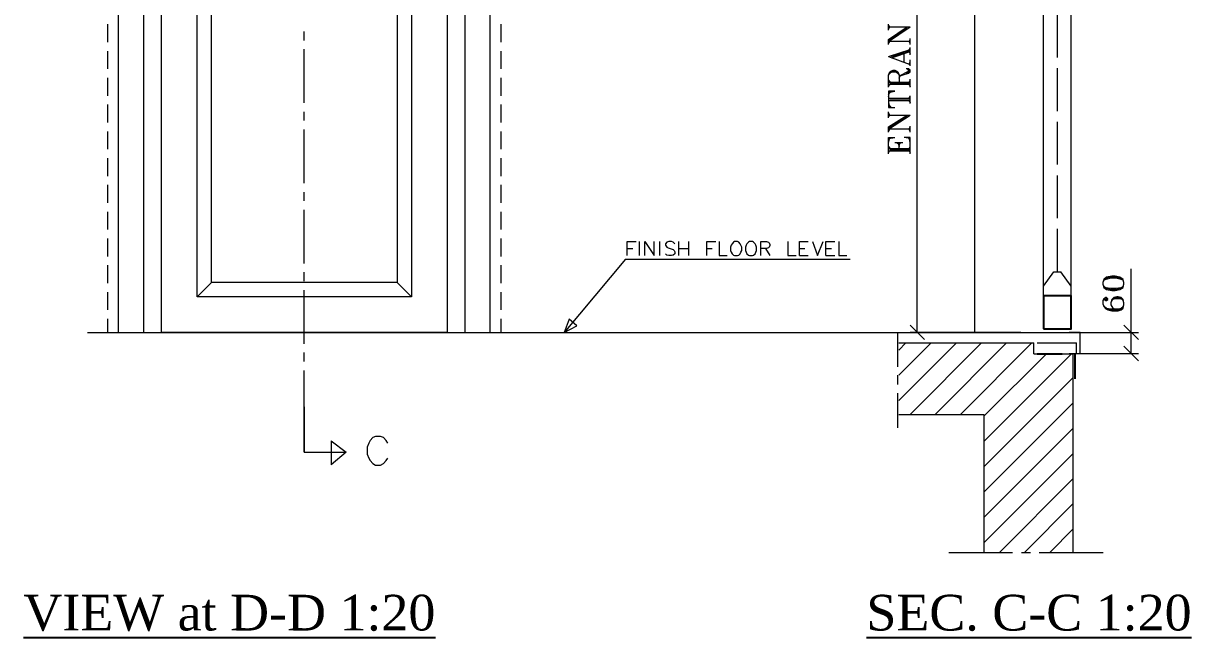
# Model space of a CAD drawing. Header units: millimetres. Extents: x -665 to 1025160, y -28012 to 4210.
# Drawn here: x 1021889 to 1025160, y 380 to 2100 of the extents above; entities that cross this region are included whole.
import ezdxf

# ---------------------------------------------------------------- set-up
doc = ezdxf.new("R2010")
doc.units = ezdxf.units.MM
doc.linetypes.add('ACAD_ISO02W100', pattern=[15, 12, -3])
doc.layers.add('DL', color=8, linetype='ACAD_ISO02W100', lineweight=0)
doc.styles.add('SM_STANDARD', font='arial.ttf')

msp = doc.modelspace()

# ---------------------------------------------------------------- hatches: boundary and pattern name
h = msp.add_hatch()
h.set_pattern_fill('GOST_GLASS', color=256, scale=15)
h.set_pattern_definition([(45, (0, 0), (1909.188, 0), [1125, -1575]), (45, (477.3, 0), (1909.188, 0), [450, -2250]), (45, (0, 477.3), (1909.188, 0), [450, -2250])])
h.paths.add_polyline_path([(1022415.539, 1374.294), (1022935.289, 1374.294), (1022935.289, 3094.713), (1022415.539, 3094.713)])

# ---------------------------------------------------------------- linework, layer by layer
at = {"color": 7, "linetype": 'Continuous', "lineweight": 20, "transparency": 33554666}
for p, q in [((1022225.289, 3234.713, -137), (1022225.289, 1234.294, -137)), ((1023075.289, 3234.713, -137), (1023075.289, 1234.294, -137)), ((1023125.289, 3234.713, -137), (1023125.289, 1234.294, -137)), ((1024744.915, 1364.493, -137), (1024773.408, 1404.493, -137)), ((1024773.408, 1404.493, -137), (1024793.856, 1404.493, -137)), ((1024822.349, 1364.493, -137), (1024793.856, 1404.493, -137))]:
    msp.add_line(p, q, dxfattribs=at)
at = {"color": 7, "linetype": 'Continuous', "lineweight": 20, "transparency": 33554666, "elevation": -137}
for points in [[(1024552.954, 1234.294), (1024552.954, 3903.254), (1024552.954, 3903.254)], [(1022155.784, 1234.294), (1022155.784, 3404.451), (1023195.044, 3404.451), (1023195.044, 1234.294)], [(1024744.915, 1244.708), (1024744.915, 3254.498), (1024822.349, 3254.498)], [(1024822.349, 1244.708), (1024822.349, 3254.498), (1024822.349, 3254.498)], [(1022275.539, 1234.294), (1022275.539, 3234.713), (1023075.289, 3234.713), (1023075.289, 1234.294)], [(1024391.546, 1234.294), (1024391.546, 3234.713), (1024391.546, 3234.713)], [(1022125.585, 2047.583), (1022125.585, 2097.567), (1022125.585, 2097.567)], [(1023225.243, 2097.567), (1023225.243, 2047.583), (1023225.243, 2047.583)], [(1024311.362, 2080.905), (1024311.362, 2097.567), (1024311.362, 2097.567)], [(1024311.362, 2084.029), (1024314.486, 2090.278), (1024311.362, 2095.484)], [(1022675.414, 2052.297), (1022675.414, 2077.289), (1022675.414, 2077.289)], [(1024368.636, 2049.665), (1024311.362, 2049.665), (1024371.76, 2090.278)], [(1024311.362, 2054.872), (1024363.43, 2090.278), (1024363.43, 2090.278)], [(1024311.362, 2052.789), (1024363.43, 2086.112), (1024363.43, 2086.112)], [(1024314.486, 2090.278), (1024371.76, 2090.278), (1024371.76, 2090.278)], [(1022675.414, 1877.844), (1022675.414, 2027.797), (1022675.414, 2027.797)], [(1024311.362, 2041.334), (1024311.362, 2054.872), (1024311.362, 2054.872)], [(1024311.362, 2043.417), (1024314.486, 2049.665), (1024314.486, 2049.665)], [(1024366.554, 2023.632), (1024371.76, 2029.88), (1024371.76, 2029.88)], [(1024371.76, 2043.417), (1024368.636, 2049.665), (1024371.76, 2054.872)], [(1024371.76, 2041.334), (1024371.76, 2057.996), (1024371.76, 2057.996)], [(1024371.76, 2012.177), (1024371.76, 2033.004), (1024371.76, 2033.004)], [(1022125.585, 1972.606), (1022125.585, 2022.59), (1022125.585, 2022.59)], [(1023225.243, 2022.59), (1023225.243, 1972.606), (1023225.243, 1972.606)], [(1024311.362, 2006.97), (1024371.76, 2026.756), (1024371.76, 2026.756)], [(1024311.362, 2006.97), (1024368.636, 1986.143), (1024368.636, 1986.143)], [(1024319.693, 2006.97), (1024371.76, 2023.632), (1024371.76, 2023.632)], [(1024319.693, 2003.846), (1024371.76, 2021.549), (1024371.76, 2021.549)], [(1024355.099, 1992.391), (1024355.099, 2017.384), (1024355.099, 2017.384)], [(1024366.554, 2021.549), (1024371.76, 2017.384), (1024371.76, 2017.384)], [(1024368.636, 2021.549), (1024371.76, 2015.301), (1024371.76, 2015.301)], [(1024371.76, 1980.937), (1024371.76, 1997.598), (1024371.76, 1997.598)], [(1024311.362, 1921.58), (1024311.362, 1954.903), (1024314.486, 1964.275), (1024317.61, 1966.358), (1024323.859, 1969.482), (1024329.065, 1969.482), (1024334.272, 1966.358), (1024337.396, 1964.275), (1024340.52, 1954.903), (1024340.52, 1935.118)], [(1024311.362, 1954.903), (1024314.486, 1961.151), (1024319.693, 1964.275), (1024331.148, 1964.275), (1024337.396, 1961.151), (1024340.52, 1954.903)], [(1024317.61, 1964.275), (1024323.859, 1966.358), (1024329.065, 1966.358), (1024334.272, 1964.275)], [(1024340.52, 1946.572), (1024343.644, 1952.82), (1024348.851, 1954.903), (1024366.554, 1961.151), (1024371.76, 1964.275), (1024371.76, 1969.482), (1024366.554, 1972.606), (1024360.306, 1972.606)], [(1024343.644, 1952.82), (1024345.727, 1954.903), (1024363.43, 1964.275), (1024366.554, 1966.358), (1024366.554, 1969.482), (1024363.43, 1972.606)], [(1024360.306, 1961.151), (1024366.554, 1964.275), (1024368.636, 1966.358), (1024368.636, 1969.482)], [(1024371.76, 1984.061), (1024368.636, 1986.143), (1024371.76, 1992.391)], [(1022125.585, 1897.629), (1022125.585, 1947.614), (1022125.585, 1947.614)], [(1023225.243, 1947.614), (1023225.243, 1897.629), (1023225.243, 1897.629)], [(1024311.362, 1941.366), (1024314.486, 1935.118), (1024314.486, 1935.118)], [(1024311.362, 1938.242), (1024317.61, 1935.118), (1024317.61, 1935.118)], [(1024311.362, 1935.118), (1024371.76, 1935.118), (1024371.76, 1935.118)], [(1024311.362, 1929.911), (1024371.76, 1929.911), (1024371.76, 1929.911)], [(1024311.362, 1923.663), (1024314.486, 1929.911), (1024314.486, 1929.911)], [(1024311.362, 1926.787), (1024317.61, 1929.911), (1024317.61, 1929.911)], [(1024314.486, 1933.035), (1024368.636, 1933.035), (1024368.636, 1933.035)], [(1024366.554, 1935.118), (1024371.76, 1938.242), (1024371.76, 1938.242)], [(1024366.554, 1929.911), (1024371.76, 1926.787), (1024371.76, 1926.787)], [(1024368.636, 1935.118), (1024371.76, 1941.366), (1024371.76, 1941.366)], [(1024368.636, 1929.911), (1024371.76, 1923.663), (1024371.76, 1923.663)], [(1024371.76, 1921.58), (1024371.76, 1943.448), (1024371.76, 1943.448)], [(1024329.065, 1910.125), (1024311.362, 1910.125), (1024311.362, 1864.306)], [(1024311.362, 1895.547), (1024314.486, 1910.125), (1024314.486, 1910.125)], [(1024311.362, 1900.753), (1024317.61, 1910.125), (1024317.61, 1910.125)], [(1024311.362, 1903.877), (1024319.693, 1910.125), (1024319.693, 1910.125)], [(1024311.362, 1907.001), (1024329.065, 1910.125), (1024329.065, 1910.125)], [(1024371.76, 1875.761), (1024371.76, 1897.629), (1024371.76, 1897.629)], [(1022125.585, 1822.653), (1022125.585, 1872.637), (1022125.585, 1872.637)], [(1023225.243, 1872.637), (1023225.243, 1822.653), (1023225.243, 1822.653)], [(1024311.362, 1890.34), (1024371.76, 1890.34), (1024371.76, 1890.34)], [(1024311.362, 1884.092), (1024371.76, 1884.092), (1024371.76, 1884.092)], [(1024311.362, 1877.844), (1024314.486, 1864.306), (1024314.486, 1864.306)], [(1024311.362, 1872.637), (1024317.61, 1864.306), (1024317.61, 1864.306)], [(1024311.362, 1869.513), (1024319.693, 1864.306), (1024319.693, 1864.306)], [(1024311.362, 1866.389), (1024329.065, 1864.306), (1024329.065, 1864.306)], [(1024311.362, 1864.306), (1024329.065, 1864.306), (1024329.065, 1864.306)], [(1024314.486, 1886.174), (1024368.636, 1886.174), (1024368.636, 1886.174)], [(1024366.554, 1890.34), (1024371.76, 1892.423), (1024371.76, 1892.423)], [(1024366.554, 1884.092), (1024371.76, 1880.968), (1024371.76, 1880.968)], [(1024368.636, 1890.34), (1024371.76, 1895.547), (1024371.76, 1895.547)], [(1024368.636, 1884.092), (1024371.76, 1877.844), (1024371.76, 1877.844)], [(1022675.414, 1827.859), (1022675.414, 1852.852), (1022675.414, 1852.852)], [(1024311.362, 1835.149), (1024311.362, 1852.852), (1024311.362, 1852.852)], [(1024311.362, 1838.273), (1024314.486, 1843.479), (1024311.362, 1849.728)], [(1024368.636, 1803.908), (1024311.362, 1803.908), (1024371.76, 1843.479)], [(1024311.362, 1810.157), (1024363.43, 1843.479), (1024363.43, 1843.479)], [(1024311.362, 1807.032), (1024363.43, 1841.397), (1024363.43, 1841.397)], [(1024314.486, 1843.479), (1024371.76, 1843.479), (1024371.76, 1843.479)], [(1022675.414, 1652.914), (1022675.414, 1802.867), (1022675.414, 1802.867)], [(1024311.362, 1795.578), (1024311.362, 1810.157), (1024311.362, 1810.157)], [(1024311.362, 1797.66), (1024314.486, 1803.908), (1024314.486, 1803.908)], [(1024371.76, 1797.66), (1024368.636, 1803.908), (1024371.76, 1810.157)], [(1024371.76, 1795.578), (1024371.76, 1812.239), (1024371.76, 1812.239)], [(1022125.585, 1747.676), (1022125.585, 1797.66), (1022125.585, 1797.66)], [(1023225.243, 1797.66), (1023225.243, 1747.676), (1023225.243, 1747.676)], [(1024311.362, 1735.18), (1024311.362, 1780.999), (1024329.065, 1780.999)], [(1024311.362, 1766.42), (1024314.486, 1780.999), (1024314.486, 1780.999)], [(1024311.362, 1772.668), (1024317.61, 1780.999), (1024317.61, 1780.999)], [(1024311.362, 1775.792), (1024319.693, 1780.999), (1024319.693, 1780.999)], [(1024311.362, 1777.875), (1024329.065, 1780.999), (1024329.065, 1780.999)], [(1024329.065, 1766.42), (1024350.933, 1766.42), (1024350.933, 1766.42)], [(1024329.065, 1766.42), (1024340.52, 1764.337), (1024350.933, 1766.42)], [(1024334.272, 1766.42), (1024340.52, 1761.213), (1024345.727, 1766.42)], [(1024337.396, 1766.42), (1024340.52, 1754.965), (1024343.644, 1766.42)], [(1024340.52, 1749.759), (1024340.52, 1766.42), (1024340.52, 1766.42)], [(1024371.76, 1735.18), (1024371.76, 1780.999), (1024355.099, 1780.999)], [(1024371.76, 1777.875), (1024355.099, 1780.999), (1024355.099, 1780.999)], [(1024371.76, 1775.792), (1024363.43, 1780.999), (1024363.43, 1780.999)], [(1024371.76, 1772.668), (1024366.554, 1780.999), (1024366.554, 1780.999)], [(1024371.76, 1766.42), (1024368.636, 1780.999), (1024368.636, 1780.999)], [(1024311.362, 1754.965), (1024314.486, 1749.759), (1024314.486, 1749.759)], [(1024311.362, 1752.883), (1024317.61, 1749.759), (1024317.61, 1749.759)], [(1024311.362, 1749.759), (1024371.76, 1749.759), (1024371.76, 1749.759)], [(1024311.362, 1743.511), (1024371.76, 1743.511), (1024371.76, 1743.511)], [(1024311.362, 1738.304), (1024314.486, 1743.511), (1024314.486, 1743.511)], [(1024311.362, 1741.428), (1024317.61, 1743.511), (1024317.61, 1743.511)], [(1024314.486, 1746.635), (1024368.636, 1746.635), (1024368.636, 1746.635)], [(1024366.554, 1749.759), (1024371.76, 1752.883), (1024371.76, 1752.883)], [(1024366.554, 1743.511), (1024371.76, 1741.428), (1024371.76, 1741.428)], [(1024368.636, 1749.759), (1024371.76, 1754.965), (1024371.76, 1754.965)], [(1024368.636, 1743.511), (1024371.76, 1738.304), (1024371.76, 1738.304)], [(1022125.585, 1672.699), (1022125.585, 1722.684), (1022125.585, 1722.684)], [(1023225.243, 1722.684), (1023225.243, 1672.699), (1023225.243, 1672.699)], [(1022125.585, 1597.723), (1022125.585, 1647.707), (1022125.585, 1647.707)], [(1023225.243, 1647.707), (1023225.243, 1597.723), (1023225.243, 1597.723)], [(1022675.414, 1602.929), (1022675.414, 1627.922), (1022675.414, 1627.922)], [(1022125.585, 1522.746), (1022125.585, 1572.731), (1022125.585, 1572.731)], [(1022675.414, 1427.984), (1022675.414, 1577.937), (1022675.414, 1577.937)], [(1023225.243, 1572.731), (1023225.243, 1522.746), (1023225.243, 1522.746)], [(1022125.585, 1447.769), (1022125.585, 1497.754), (1022125.585, 1497.754)], [(1023225.243, 1497.754), (1023225.243, 1447.769), (1023225.243, 1447.769)], [(1023579.299, 1449.852), (1023579.299, 1489.423), (1023604.291, 1489.423)], [(1023613.663, 1449.852), (1023613.663, 1489.423), (1023613.663, 1489.423)], [(1023629.283, 1449.852), (1023629.283, 1489.423), (1023655.317, 1449.852), (1023655.317, 1489.423)], [(1023670.937, 1449.852), (1023670.937, 1489.423), (1023670.937, 1489.423)], [(1023712.591, 1483.175), (1023708.425, 1487.34), (1023703.219, 1489.423), (1023695.929, 1489.423), (1023690.723, 1487.34), (1023686.557, 1483.175), (1023686.557, 1479.01), (1023688.64, 1475.886), (1023690.723, 1473.803), (1023693.847, 1471.72), (1023705.301, 1467.555), (1023708.425, 1466.514), (1023710.508, 1464.431), (1023712.591, 1460.266), (1023712.591, 1455.059), (1023708.425, 1450.893), (1023703.219, 1449.852), (1023695.929, 1449.852), (1023690.723, 1450.893), (1023686.557, 1455.059)], [(1023724.045, 1449.852), (1023724.045, 1489.423), (1023724.045, 1489.423)], [(1023751.12, 1489.423), (1023751.12, 1449.852), (1023751.12, 1449.852)], [(1023802.146, 1449.852), (1023802.146, 1489.423), (1023827.138, 1489.423)], [(1023836.51, 1489.423), (1023836.51, 1449.852), (1023859.42, 1449.852)], [(1023953.141, 1449.852), (1023953.141, 1489.423), (1023969.802, 1489.423), (1023975.009, 1487.34), (1023977.092, 1485.258), (1023979.174, 1481.092), (1023979.174, 1477.968), (1023977.092, 1473.803), (1023975.009, 1471.72), (1023969.802, 1469.638), (1023953.141, 1469.638)], [(1024029.159, 1489.423), (1024029.159, 1449.852), (1024052.068, 1449.852)], [(1024061.44, 1449.852), (1024061.44, 1489.423), (1024086.433, 1489.423)], [(1024097.887, 1489.423), (1024112.466, 1449.852), (1024128.086, 1489.423)], [(1024135.376, 1449.852), (1024135.376, 1489.423), (1024160.368, 1489.423)], [(1024171.823, 1489.423), (1024171.823, 1449.852), (1024194.732, 1449.852)], [(1023575.134, 1439.439), (1023403.312, 1234.294), (1023438.718, 1253.038), (1023416.85, 1271.783), (1023403.312, 1234.294)], [(1023575.134, 1439.439), (1024204.104, 1439.439), (1024204.104, 1439.439)], [(1023579.299, 1469.638), (1023594.919, 1469.638), (1023594.919, 1469.638)], [(1023724.045, 1469.638), (1023751.12, 1469.638), (1023751.12, 1469.638)], [(1023802.146, 1469.638), (1023817.766, 1469.638), (1023817.766, 1469.638)], [(1023966.678, 1469.638), (1023979.174, 1449.852), (1023979.174, 1449.852)], [(1024061.44, 1469.638), (1024077.06, 1469.638), (1024077.06, 1469.638)], [(1024061.44, 1449.852), (1024086.433, 1449.852), (1024086.433, 1449.852)], [(1024135.376, 1469.638), (1024150.996, 1469.638), (1024150.996, 1469.638)], [(1024135.376, 1449.852), (1024160.368, 1449.852), (1024160.368, 1449.852)], [(1022125.585, 1372.793), (1022125.585, 1422.777), (1022125.585, 1422.777)], [(1023225.243, 1422.777), (1023225.243, 1372.793), (1023225.243, 1372.793)], [(1024990.005, 1175.979), (1024990.005, 1234.294), (1024990.005, 1412.364)], [(1022375.539, 1334.294), (1022415.539, 1374.294)], [(1022675.414, 1378), (1022675.414, 1402.992), (1022675.414, 1402.992)], [(1022975.289, 1334.294), (1022935.289, 1374.294)], [(1024970.219, 1374.876), (1024968.137, 1381.124), (1024961.889, 1383.206), (1024947.31, 1386.33), (1024933.772, 1386.33), (1024919.194, 1383.206), (1024913.987, 1381.124), (1024910.863, 1374.876)], [(1024965.013, 1383.206), (1024958.765, 1386.33), (1024947.31, 1389.454), (1024933.772, 1389.454), (1024921.276, 1386.33), (1024916.07, 1383.206)], [(1022125.585, 1297.816), (1022125.585, 1347.801), (1022125.585, 1347.801)], [(1022675.414, 1203.054), (1022675.414, 1353.007), (1022675.414, 1353.007)], [(1023225.243, 1347.801), (1023225.243, 1297.816), (1023225.243, 1297.816)], [(1024910.863, 1369.669), (1024913.987, 1363.421), (1024919.194, 1360.297), (1024933.772, 1358.214), (1024947.31, 1358.214), (1024961.889, 1360.297), (1024968.137, 1363.421), (1024970.219, 1369.669)], [(1024916.07, 1360.297), (1024921.276, 1358.214), (1024933.772, 1355.09), (1024947.31, 1355.09), (1024958.765, 1358.214), (1024965.013, 1360.297)], [(1024916.07, 1329.056), (1024916.07, 1326.974), (1024919.194, 1323.85), (1024921.276, 1323.85), (1024925.442, 1326.974), (1024925.442, 1329.056), (1024921.276, 1332.18), (1024919.194, 1332.18), (1024913.987, 1329.056), (1024910.863, 1323.85), (1024910.863, 1314.478), (1024913.987, 1307.188), (1024919.194, 1300.94), (1024925.442, 1297.816), (1024935.855, 1294.692), (1024953.558, 1294.692), (1024961.889, 1297.816), (1024968.137, 1303.023), (1024970.219, 1312.395), (1024970.219, 1317.602), (1024968.137, 1326.974), (1024961.889, 1332.18), (1024953.558, 1334.263), (1024950.434, 1334.263), (1024942.103, 1332.18), (1024935.855, 1326.974), (1024933.772, 1317.602), (1024933.772, 1312.395), (1024935.855, 1307.188), (1024938.979, 1303.023), (1024945.227, 1300.94)], [(1024910.863, 1314.478), (1024913.987, 1309.271), (1024916.07, 1307.188), (1024921.276, 1303.023), (1024933.772, 1300.94), (1024953.558, 1300.94), (1024961.889, 1303.023), (1024968.137, 1307.188), (1024970.219, 1312.395)], [(1024970.219, 1317.602), (1024968.137, 1323.85), (1024965.013, 1326.974), (1024956.682, 1329.056), (1024947.31, 1329.056), (1024938.979, 1326.974), (1024935.855, 1323.85), (1024933.772, 1317.602)], [(1024961.889, 1329.056), (1024956.682, 1332.18), (1024947.31, 1332.18), (1024942.103, 1329.056)], [(1024919.194, 1303.023), (1024925.442, 1300.94), (1024935.855, 1297.816), (1024953.558, 1297.816), (1024961.889, 1300.94), (1024965.013, 1303.023)], [(1022125.585, 1234.294), (1022125.585, 1272.824), (1022125.585, 1272.824)], [(1023225.243, 1272.824), (1023225.243, 1234.294), (1023225.243, 1234.294)], [(1024371.76, 1255.121), (1024411.331, 1214.509), (1024411.331, 1214.509)], [(1024772.364, 1244.708), (1024822.349, 1244.708), (1024822.349, 1244.708)], [(1025010.832, 1214.509), (1024970.219, 1255.121), (1024970.219, 1255.121)], [(1022068.312, 1234.294), (1024385.298, 1234.294), (1024385.298, 1234.294)], [(1024336.355, 1235.336), (1024336.355, 1138.491), (1024336.355, 1138.491)], [(1024339.479, 1234.294), (1024891.39, 1234.294), (1024891.39, 1234.294)], [(1024681.039, 1234.294), (1024371.76, 1234.294), (1024371.76, 1234.294)], [(1024847.341, 1175.979), (1024847.341, 1234.294), (1024827.556, 1234.294), (1024817.142, 1234.294)], [(1024867.127, 1234.294), (1025010.832, 1234.294), (1025010.832, 1234.294)], [(1022675.414, 1153.07), (1022675.414, 1178.062), (1022675.414, 1178.062)], [(1024339.479, 1185.351), (1024359.264, 1205.137), (1024359.264, 1205.137)], [(1024339.479, 1114.54), (1024430.075, 1205.137), (1024430.075, 1205.137)], [(1024339.479, 1043.729), (1024500.887, 1205.137), (1024500.887, 1205.137)], [(1024339.479, 1205.137), (1024717.486, 1205.137), (1024717.486, 1205.137)], [(1024371.76, 1005.199), (1024571.698, 1205.137), (1024571.698, 1205.137)], [(1024441.53, 1005.199), (1024641.468, 1205.137), (1024641.468, 1205.137)], [(1024512.341, 1005.199), (1024712.279, 1205.137), (1024712.279, 1205.137)], [(1024717.486, 1174.938), (1024717.486, 1205.137), (1024717.486, 1205.137)], [(1024727.57, 1205.137), (1024836.928, 1205.137), (1024836.928, 1205.137)], [(1024836.928, 1175.979), (1024836.928, 1205.137), (1024836.928, 1205.137)], [(1024970.219, 1195.765), (1025010.832, 1155.152), (1025010.832, 1155.152)], [(1024577.946, 999.992), (1024752.891, 1174.938), (1024752.891, 1174.938)], [(1024577.946, 929.181), (1024823.703, 1174.938), (1024823.703, 1174.938)], [(1024717.486, 1174.938), (1024827.868, 1174.938), (1024827.868, 1174.938)], [(1024727.587, 1175.979), (1024797.357, 1175.979), (1024797.357, 1175.979)], [(1024727.587, 1173.896), (1024797.357, 1173.896), (1024797.357, 1173.896)], [(1024817.142, 1175.979), (1025010.832, 1175.979), (1025010.832, 1175.979)], [(1024827.868, 618.861), (1024827.868, 1174.938), (1024827.868, 1174.938)], [(1024833.075, 1105.168), (1024833.075, 1175.979), (1024833.075, 1175.979)], [(1024834.116, 1105.168), (1024834.116, 1175.979), (1024834.116, 1175.979)], [(1022675.414, 1026.026), (1022675.414, 1128.077), (1022675.414, 1128.077)], [(1024336.355, 1114.54), (1024336.355, 1088.506), (1024336.355, 1088.506)], [(1024577.946, 858.37), (1024827.868, 1108.292), (1024827.868, 1108.292)], [(1024336.355, 1064.556), (1024336.355, 967.711), (1024336.355, 967.711)], [(1024577.946, 787.559), (1024827.868, 1037.481), (1024827.868, 1037.481)], [(1024339.479, 1005.199), (1024577.946, 1005.199), (1024577.946, 618.861)], [(1024577.946, 716.747), (1024827.868, 966.669), (1024827.868, 966.669)], [(1022750.391, 931.264), (1022793.086, 898.982), (1022750.391, 863.577)], [(1022750.391, 931.264), (1022750.391, 863.577), (1022750.391, 863.577)], [(1022908.963, 924.672), (1022904.798, 931.961), (1022897.508, 940.292), (1022889.178, 943.416), (1022874.599, 943.416), (1022867.309, 940.292), (1022860.02, 931.961), (1022855.855, 924.672), (1022851.689, 913.217), (1022851.689, 893.432), (1022855.855, 883.018), (1022860.02, 875.729), (1022867.309, 867.398), (1022874.599, 863.233), (1022889.178, 863.233), (1022897.508, 867.398), (1022904.798, 875.729), (1022908.963, 883.018)], [(1022675.414, 898.982), (1022793.086, 898.982), (1022793.086, 898.982)], [(1024577.946, 645.936), (1024827.868, 895.858), (1024827.868, 895.858)], [(1024621.682, 618.861), (1024827.868, 826.088), (1024827.868, 826.088)], [(1024691.452, 618.861), (1024827.868, 755.277), (1024827.868, 755.277)], [(1024762.264, 618.861), (1024827.868, 684.466), (1024827.868, 684.466)], [(1024480.06, 618.861), (1024658.129, 618.861), (1024658.129, 618.861)], [(1024683.122, 618.861), (1024708.114, 618.861), (1024708.114, 618.861)], [(1024733.106, 618.861), (1024912.217, 618.861), (1024912.217, 618.861)]]:
    msp.add_lwpolyline(points, dxfattribs=at)
for points in [[(1022275.539, 3234.713), (1023075.289, 3234.713), (1023075.289, 1234.294), (1022275.539, 1234.294)], [(1022375.539, 3134.713), (1022975.289, 3134.713), (1022975.289, 1334.294), (1022375.539, 1334.294)], [(1022415.539, 3094.713), (1022935.289, 3094.713), (1022935.289, 1374.294), (1022415.539, 1374.294)], [(1023880.247, 1489.423), (1023877.123, 1487.34), (1023872.957, 1483.175), (1023870.875, 1479.01), (1023868.792, 1473.803), (1023868.792, 1464.431), (1023870.875, 1459.224), (1023872.957, 1455.059), (1023877.123, 1450.893), (1023880.247, 1449.852), (1023888.578, 1449.852), (1023891.702, 1450.893), (1023895.867, 1455.059), (1023897.95, 1459.224), (1023900.032, 1464.431), (1023900.032, 1473.803), (1023897.95, 1479.01), (1023895.867, 1483.175), (1023891.702, 1487.34), (1023888.578, 1489.423)], [(1023921.9, 1489.423), (1023918.776, 1487.34), (1023914.611, 1483.175), (1023912.528, 1479.01), (1023910.446, 1473.803), (1023910.446, 1464.431), (1023912.528, 1459.224), (1023914.611, 1455.059), (1023918.776, 1450.893), (1023921.9, 1449.852), (1023930.231, 1449.852), (1023933.355, 1450.893), (1023937.521, 1455.059), (1023939.603, 1459.224), (1023941.686, 1464.431), (1023941.686, 1473.803), (1023939.603, 1479.01), (1023937.521, 1483.175), (1023933.355, 1487.34), (1023930.231, 1489.423)], [(1024910.863, 1369.669), (1024913.987, 1360.297), (1024921.276, 1355.09), (1024935.855, 1351.966), (1024945.227, 1351.966), (1024958.765, 1355.09), (1024968.137, 1360.297), (1024970.219, 1369.669), (1024970.219, 1374.876), (1024968.137, 1383.206), (1024958.765, 1389.454), (1024945.227, 1392.578), (1024935.855, 1392.578), (1024921.276, 1389.454), (1024913.987, 1383.206), (1024910.863, 1374.876)], [(1024919.194, 1326.974), (1024921.276, 1326.974), (1024921.276, 1329.056), (1024919.194, 1329.056)], [(1022675.414, 898.982), (1022675.414, 1026.026)]]:
    msp.add_lwpolyline(points, close=True, dxfattribs=at)
at = {"transparency": 33554666, "elevation": -137}
msp.add_lwpolyline([(1024744.915, 1244.708), (1024822.349, 1244.708), (1024822.349, 1337.261), (1024744.915, 1337.261)], close=True, dxfattribs=at)
at = {"layer": 'DL', "color": 18, "ltscale": 10, "true_color": 0x000000, "transparency": 33554666}
msp.add_line((1024783.632, 1404.493, -137), (1024783.632, 3094.713, -137), dxfattribs=at)

# ---------------------------------------------------------------- texts
at = {"char_height": 100, "attachment_point": 1, "style": 'SM_STANDARD'}
for s, insert in [('{\\Fcent|c0;\\LVIEW at D-D 1:20}', (1021889, 500)), ('{\\Fcent|c0;\\LSEC. C-C 1:20}', (1024249, 500))]:
    msp.add_mtext(s, dxfattribs=dict(at, insert=insert))

doc.saveas('drawing.dxf')
